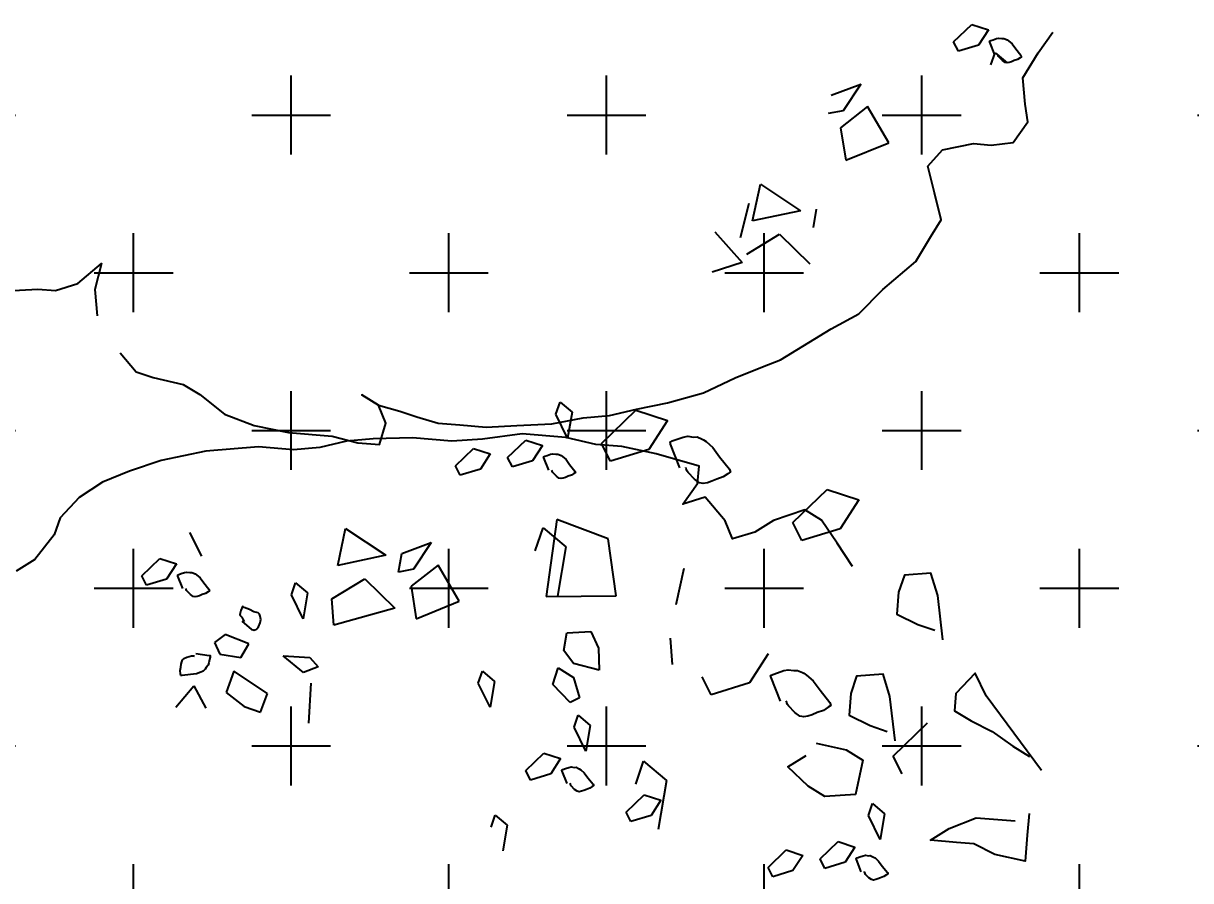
# Model space of a CAD drawing. Header units: metres. Extents: x 71066629 to 71645179, y 84793221 to 85208804.
# Drawn here: x 71258550 to 71264428, y 85125836 to 85130149 of the extents above; entities that cross this region are included whole.
import ezdxf

# ---------------------------------------------------------------- set-up
doc = ezdxf.new("R2010")
doc.units = ezdxf.units.M
doc.header["$LTSCALE"] = 1000
for name, color, linetype in [('A_SITEP_PLANT', 85, 'Continuous'), ('G-ANNO-DIMS', 3, 'Continuous'), ('G-PLTG', 105, 'Continuous')]:
    doc.layers.add(name, color=color, linetype=linetype)
doc.styles.add('dim_font', font='SIMPLEX.shx', dxfattribs={"width": 0.8})
doc.dimstyles.new('DIMN500', dxfattribs={"dimscale": 5, "dimtxt": 300, "dimasz": 100, "dimexe": 250, "dimexo": 300, "dimgap": 150, "dimtad": 1, "dimdec": 0, "dimzin": 0, "dimdsep": 46, "dimtxsty": 'dim_font', "dimblk": 'ARCHTICK', "dimcen": 0.09, "dimclrt": 7, "dimazin": 2, "dimtfac": 1, "dimtdec": 0, "dimtix": 1, "dimtmove": 2, "dimatfit": 3, "dimldrblk": 'ARCHTICK', "dimtolj": 1, "dimtzin": 0, "dimarcsym": 0})

# ---------------------------------------------------------------- blocks, each defined once
blk = doc.blocks.new('A$C1F6C256B')
at = {"layer": 'A_SITEP_PLANT'}
for p, q in [((2401.510426177585, 4975.191479174013), (2407.930817543878, 5017.710252223886)), ((2401.510426177585, 4975.191479174013), (2407.930817543878, 5017.710252223886)), ((2407.930817543878, 5017.710252223886), (2453.721790893527, 4991.481093560869)), ((2407.930817543878, 5017.710252223886), (2453.721790893527, 4991.481093560869)), ((2569.993561667448, 4906.824250661914), (2663.680050207709, 5037.103081630165)), ((2569.993561667448, 4906.824250661914), (2663.680050207709, 5037.103081630165)), ((2663.680050207709, 5037.103081630165), (2774.410378404777, 5022.221250859468)), ((2663.680050207709, 5037.103081630165), (2774.410378404777, 5022.221250859468)), ((2774.410378404777, 5022.221250859468), (2730.285772326635, 4914.960755759064)), ((2774.410378404777, 5022.221250859468), (2730.285772326635, 4914.960755759064)), ((2453.721790893527, 4991.481093560869), (2454.902553832973, 4903.783448294213)), ((2453.721790893527, 4991.481093560869), (2454.902553832973, 4903.783448294213)), ((2454.902553832973, 4903.783448294213), (2401.510426177585, 4975.191479174013)), ((2454.902553832973, 4903.783448294213), (2401.510426177585, 4975.191479174013)), ((2610.765316044271, 4853.044299677596), (2569.993561667448, 4906.824250661914)), ((2610.765316044271, 4853.044299677596), (2569.993561667448, 4906.824250661914)), ((2730.285772326635, 4914.960755759064), (2610.765316044271, 4853.044299677596)), ((2730.285772326635, 4914.960755759064), (2610.765316044271, 4853.044299677596)), ((2268.598551581672, 4803.0183027272), (2317.663881987566, 4871.605297467846)), ((2268.598551581672, 4803.0183027272), (2317.663881987566, 4871.605297467846)), ((2317.663881987566, 4871.605297467846), (2376.017639618134, 4863.611636944319)), ((2317.663881987566, 4871.605297467846), (2376.017639618134, 4863.611636944319)), ((2376.017639618134, 4863.611636944319), (2352.852221867535, 4807.299876707635)), ((2376.017639618134, 4863.611636944319), (2352.852221867535, 4807.299876707635)), ((3249.197973627422, 4761.215573481459), (3342.693494050007, 4891.475529470248)), ((3249.197973627422, 4761.215573481459), (3342.693494050007, 4891.475529470248)), ((3342.693494050007, 4891.475529470248), (3453.423820877448, 4876.593698202632)), ((3342.693494050007, 4891.475529470248), (3453.423820877448, 4876.593698202632)), ((3453.423820877448, 4876.593698202632), (3409.490183883754, 4769.352078148775)), ((3453.423820877448, 4876.593698202632), (3409.490183883754, 4769.352078148775)), ((2101.654908552475, 4743.827216280682), (2150.740403839736, 4812.210175229149)), ((2101.654908552475, 4743.827216280682), (2150.740403839736, 4812.210175229149)), ((2150.740403839736, 4812.210175229149), (2208.87435667665, 4804.400818801892)), ((2150.740403839736, 4812.210175229149), (2208.87435667665, 4804.400818801892)), ((2208.87435667665, 4804.400818801892), (2185.80954432307, 4748.095450630441)), ((2208.87435667665, 4804.400818801892), (2185.80954432307, 4748.095450630441)), ((2290.08416393603, 4774.99425648115), (2268.598551581672, 4803.0183027272)), ((2290.08416393603, 4774.99425648115), (2268.598551581672, 4803.0183027272)), ((2352.852221867535, 4807.299876707635), (2290.08416393603, 4774.99425648115)), ((2352.852221867535, 4807.299876707635), (2290.08416393603, 4774.99425648115)), ((2122.94088112883, 4715.783437331702), (2101.654908552475, 4743.827216280682)), ((2122.94088112883, 4715.783437331702), (2101.654908552475, 4743.827216280682)), ((2185.80954432307, 4748.095450630441), (2122.94088112883, 4715.783437331702)), ((2185.80954432307, 4748.095450630441), (2122.94088112883, 4715.783437331702)), ((3289.742684768687, 4707.798850702704), (3249.197973627422, 4761.215573481459)), ((3289.742684768687, 4707.798850702704), (3249.197973627422, 4761.215573481459)), ((3409.490183883754, 4769.352078148775), (3289.742684768687, 4707.798850702704)), ((3409.490183883754, 4769.352078148775), (3289.742684768687, 4707.798850702704)), ((2468.451557691209, 4628.532810790173), (2480.293435304426, 4368.487437912496)), ((2649.593127409695, 4595.245668833959), (2468.451557691209, 4628.532810790173)), ((2468.451557691209, 4628.532810790173), (2480.293435304426, 4368.487437912496)), ((2649.593127409695, 4595.245668833959), (2468.451557691209, 4628.532810790173)), ((2416.087467460893, 4512.384427240351), (2428.201976268203, 4592.583113950648)), ((2416.087467460893, 4512.384427240351), (2428.201976268203, 4592.583113950648)), ((2428.201976268203, 4592.583113950648), (2515.347375755257, 4543.386689028528)), ((2428.201976268203, 4592.583113950648), (2515.347375755257, 4543.386689028528)), ((2710.611765227688, 4412.90263561366), (2649.593127409695, 4595.245668833959)), ((2710.611765227688, 4412.90263561366), (2649.593127409695, 4595.245668833959)), ((2515.347375755257, 4543.386689028528), (2517.635213415022, 4375.968482876866)), ((2515.347375755257, 4543.386689028528), (2517.635213415022, 4375.968482876866)), ((2914.379384827917, 4419.892519170855), (2918.250372612732, 4545.519182711025)), ((2914.379384827917, 4419.892519170855), (2918.250372612732, 4545.519182711025)), ((1772.796193548071, 4344.286793615785), (1776.44684280525, 4470.094156815467)), ((1772.796193548071, 4344.286793615785), (1776.44684280525, 4470.094156815467)), ((1776.44684280525, 4470.094156815467), (1925.216935699515, 4407.104360721249)), ((1776.44684280525, 4470.094156815467), (1925.216935699515, 4407.104360721249)), ((1976.96547909209, 4421.930895866884), (2067.647502012551, 4475.811599660199)), ((1976.96547909209, 4421.930895866884), (2067.647502012551, 4475.811599660199)), ((2067.647502012551, 4475.811599660199), (2025.179956994427, 4377.327658508555)), ((2067.647502012551, 4475.811599660199), (2025.179956994427, 4377.327658508555)), ((1925.216935699515, 4407.104360721249), (1772.796193548071, 4344.286793615785)), ((1925.216935699515, 4407.104360721249), (1772.796193548071, 4344.286793615785)), ((1977.434468005551, 4358.847254097665), (1976.96547909209, 4421.930895866884)), ((1977.434468005551, 4358.847254097665), (1976.96547909209, 4421.930895866884)), ((2104.07241755398, 4406.165091918199), (2027.63783075189, 4319.701429188455)), ((2104.07241755398, 4406.165091918199), (2027.63783075189, 4319.701429188455)), ((2196.152233940084, 4299.531395697151), (2104.07241755398, 4406.165091918199)), ((2196.152233940084, 4299.531395697151), (2104.07241755398, 4406.165091918199)), ((2480.293435304426, 4368.487437912496), (2710.611765227688, 4412.90263561366)), ((2480.293435304426, 4368.487437912496), (2710.611765227688, 4412.90263561366)), ((1318.097973540018, 4291.727245808463), (1264.785407084681, 4363.345617559447)), ((1318.097973540018, 4291.727245808463), (1264.785407084681, 4363.345617559447)), ((2025.179956994427, 4377.327658508555), (1977.434468005551, 4358.847254097665)), ((2025.179956994427, 4377.327658508555), (1977.434468005551, 4358.847254097665)), ((1773.80734849954, 4230.676725265424), (1869.935357143113, 4316.458226082235)), ((1773.80734849954, 4230.676725265424), (1869.935357143113, 4316.458226082235)), ((1869.935357143113, 4316.458226082235), (1987.431763018889, 4237.22351048034)), ((1869.935357143113, 4316.458226082235), (1987.431763018889, 4237.22351048034)), ((2027.63783075189, 4319.701429188455), (2064.443349052977, 4215.493948568765)), ((2027.63783075189, 4319.701429188455), (2064.443349052977, 4215.493948568765)), ((3247.66344381345, 4313.069798164885), (3203.538838111272, 4205.809302339359)), ((3247.66344381345, 4313.069798164885), (3203.538838111272, 4205.809302339359)), ((2064.443349052977, 4215.493948568765), (2196.152233940084, 4299.531395697151)), ((2064.443349052977, 4215.493948568765), (2196.152233940084, 4299.531395697151)), ((2570.429009128478, 4260.041761863453), (2649.210572092386, 4279.767455169029)), ((2570.429009128478, 4260.041761863453), (2649.210572092386, 4279.767455169029)), ((2649.210572092386, 4279.767455169029), (2683.913729761203, 4229.580320525565)), ((2649.210572092386, 4279.767455169029), (2683.913729761203, 4229.580320525565)), ((2938.011439318652, 4219.691543890629), (2915.491146599816, 4306.288840871392)), ((2938.011439318652, 4219.691543890629), (2915.491146599816, 4306.288840871392)), ((1131.893351090257, 4190.971924650774), (1180.97796724987, 4259.3547952433)), ((1131.893351090257, 4190.971924650774), (1180.97796724987, 4259.3547952433)), ((1180.97796724987, 4259.3547952433), (1239.312438831315, 4251.565258438088)), ((1180.97796724987, 4259.3547952433), (1239.312438831315, 4251.565258438088)), ((1239.312438831315, 4251.565258438088), (1216.066580242768, 4195.043071364838)), ((1239.312438831315, 4251.565258438088), (1216.066580242768, 4195.043071364838)), ((1637.898983168066, 4218.92930799126), (1644.459270183113, 4261.056954249303)), ((1637.898983168066, 4218.92930799126), (1644.459270183113, 4261.056954249303)), ((1644.459270183113, 4261.056954249303), (1690.110346648667, 4235.218921371095)), ((1644.459270183113, 4261.056954249303), (1690.110346648667, 4235.218921371095)), ((1690.110346648667, 4235.218921371095), (1691.231021595944, 4147.113936168316)), ((1690.110346648667, 4235.218921371095), (1691.231021595944, 4147.113936168316)), ((1987.431763018889, 4237.22351048034), (1796.428245943971, 4144.085819987144)), ((1987.431763018889, 4237.22351048034), (1796.428245943971, 4144.085819987144)), ((2571.442706688482, 4200.656533966801), (2570.429009128478, 4260.041761863453)), ((2571.442706688482, 4200.656533966801), (2570.429009128478, 4260.041761863453)), ((1216.066580242768, 4195.043071364838), (1153.378962853807, 4162.94787652482)), ((1216.066580242768, 4195.043071364838), (1153.378962853807, 4162.94787652482)), ((1691.231021595944, 4147.113936168316), (1637.898983168066, 4218.92930799126)), ((1691.231021595944, 4147.113936168316), (1637.898983168066, 4218.92930799126)), ((1796.428245943971, 4144.085819987144), (1773.80734849954, 4230.676725265424)), ((1796.428245943971, 4144.085819987144), (1773.80734849954, 4230.676725265424)), ((2611.049337843026, 4163.29445477511), (2571.442706688482, 4200.656533966801)), ((2611.049337843026, 4163.29445477511), (2571.442706688482, 4200.656533966801)), ((2683.913729761203, 4229.580320525565), (2699.317917180189, 4156.64128700408)), ((2683.913729761203, 4229.580320525565), (2699.317917180189, 4156.64128700408)), ((3084.018383198592, 4143.892848137824), (3043.246627774381, 4197.672797390114)), ((3084.018383198592, 4143.892848137824), (3043.246627774381, 4197.672797390114)), ((3203.538838111272, 4205.809302339359), (3084.018383198592, 4143.892848137824)), ((3203.538838111272, 4205.809302339359), (3084.018383198592, 4143.892848137824)), ((1153.378962853807, 4162.94787652482), (1131.893351090257, 4190.971924650774)), ((1153.378962853807, 4162.94787652482), (1131.893351090257, 4190.971924650774)), ((2699.317917180189, 4156.64128700408), (2611.049337843026, 4163.29445477511)), ((2699.317917180189, 4156.64128700408), (2611.049337843026, 4163.29445477511)), ((3722.451039089821, 4052.06412123004), (3815.946561446064, 4182.324076198449)), ((3722.451039089821, 4052.06412123004), (3815.946561446064, 4182.324076198449)), ((2554.957041518297, 4081.874997740786), (2562.757281511207, 4140.110175499838)), ((2554.957041518297, 4081.874997740786), (2562.757281511207, 4140.110175499838)), ((2562.757281511207, 4140.110175499838), (2619.189912386646, 4116.755115789041)), ((2562.757281511207, 4140.110175499838), (2619.189912386646, 4116.755115789041)), ((2619.189912386646, 4116.755115789041), (2651.475714884524, 4054.187575823249)), ((2619.189912386646, 4116.755115789041), (2651.475714884524, 4054.187575823249)), ((2308.553947459033, 4040.526953933149), (2314.913717797433, 4082.634782381909)), ((2308.553947459033, 4040.526953933149), (2314.913717797433, 4082.634782381909)), ((2314.913717797433, 4082.634782381909), (2360.784250413417, 4056.615964093187)), ((2314.913717797433, 4082.634782381909), (2360.784250413417, 4056.615964093187)), ((2623.541397452645, 4032.809407154971), (2554.957041518297, 4081.874997740786)), ((2623.541397452645, 4032.809407154971), (2554.957041518297, 4081.874997740786)), ((1443.599912244768, 4047.569325305172), (1412.406469291018, 4015.14843804267)), ((1443.599912244768, 4047.569325305172), (1412.406469291018, 4015.14843804267)), ((1527.147797315032, 4031.345237376518), (1443.599912244768, 4047.569325305172)), ((1527.147797315032, 4031.345237376518), (1443.599912244768, 4047.569325305172)), ((2361.885453737341, 3968.707979029685), (2308.553947459033, 4040.526953933149)), ((2361.885453737341, 3968.707979029685), (2308.553947459033, 4040.526953933149)), ((2360.784250413417, 4056.615964093187), (2361.885453737341, 3968.707979029685)), ((2360.784250413417, 4056.615964093187), (2361.885453737341, 3968.707979029685)), ((2651.475714884524, 4054.187575823249), (2623.541397452645, 4032.809407154971)), ((2651.475714884524, 4054.187575823249), (2623.541397452645, 4032.809407154971)), ((3762.995750311646, 3998.647398008121), (3722.451039089821, 4052.06412123004)), ((3762.995750311646, 3998.647398008121), (3722.451039089821, 4052.06412123004)), ((1412.406469291018, 4015.14843804267), (1437.551128740248, 3979.799049899768)), ((1412.406469291018, 4015.14843804267), (1437.551128740248, 3979.799049899768)), ((1508.979310402123, 3981.800584983721), (1527.147797315032, 4031.345237376518)), ((1508.979310402123, 3981.800584983721), (1527.147797315032, 4031.345237376518)), ((1647.419923582813, 4013.085152197309), (1736.108609650517, 4023.673341547343)), ((1647.419923582813, 4013.085152197309), (1736.108609650517, 4023.673341547343)), ((1724.186749575776, 3970.291618536197), (1647.419923582813, 4013.085152197309)), ((1724.186749575776, 3970.291618536197), (1647.419923582813, 4013.085152197309)), ((1736.108609650517, 4023.673341547343), (1769.497276777867, 3997.028257374564)), ((1736.108609650517, 4023.673341547343), (1769.497276777867, 3997.028257374564)), ((1437.551128740248, 3979.799049899768), (1508.979310402123, 3981.800584983721)), ((1437.551128740248, 3979.799049899768), (1508.979310402123, 3981.800584983721)), ((1769.497276777867, 3997.028257374564), (1724.186749575776, 3970.291618536197)), ((1769.497276777867, 3997.028257374564), (1724.186749575776, 3970.291618536197)), ((2651.439837909362, 3953.219371749903), (2657.898985685955, 3995.337024030654)), ((2651.439837909362, 3953.219371749903), (2657.898985685955, 3995.337024030654)), ((2657.898985685955, 3995.337024030654), (2703.550062232069, 3969.498990212363)), ((2657.898985685955, 3995.337024030654), (2703.550062232069, 3969.498990212363)), ((2703.550062232069, 3969.498990212363), (2704.751524082327, 3881.600914530223)), ((2703.550062232069, 3969.498990212363), (2704.751524082327, 3881.600914530223)), ((1494.476424120192, 3932.00725420806), (1481.9484063501, 3857.120886165416)), ((1494.476424120192, 3932.00725420806), (1481.9484063501, 3857.120886165416)), ((1618.293994075386, 3878.891576869588), (1494.476424120192, 3932.00725420806)), ((1618.293994075386, 3878.891576869588), (1494.476424120192, 3932.00725420806)), ((1772.943394214439, 3805.556265837862), (1756.487385362037, 3939.290543268115)), ((1772.943394214439, 3805.556265837862), (1756.487385362037, 3939.290543268115)), ((2704.751524082327, 3881.600914530223), (2651.439837909362, 3953.219371749903)), ((2704.751524082327, 3881.600914530223), (2651.439837909362, 3953.219371749903)), ((2889.340533003851, 3803.232974263839), (2901.455043180846, 3883.431661336625)), ((2889.340533003851, 3803.232974263839), (2901.455043180846, 3883.431661336625)), ((2901.455043180846, 3883.431661336625), (2988.600442453055, 3834.235235904373)), ((2901.455043180846, 3883.431661336625), (2988.600442453055, 3834.235235904373)), ((3676.647117171495, 3840.242052779504), (3683.067508242384, 3882.760826044134)), ((3676.647117171495, 3840.242052779504), (3683.067508242384, 3882.760826044134)), ((3683.067508242384, 3882.760826044134), (3728.858480652038, 3856.531667099189)), ((3683.067508242384, 3882.760826044134), (3728.858480652038, 3856.531667099189)), ((1323.758009000041, 3777.950554907555), (1370.373561948189, 3859.040769412182)), ((1323.758009000041, 3777.950554907555), (1370.373561948189, 3859.040769412182)), ((1370.373561948189, 3859.040769412182), (1423.29154575523, 3793.454137153924)), ((1370.373561948189, 3859.040769412182), (1423.29154575523, 3793.454137153924)), ((1481.9484063501, 3857.120886165416), (1549.887928289943, 3821.749297759758)), ((1481.9484063501, 3857.120886165416), (1549.887928289943, 3821.749297759758)), ((1606.878234266653, 3813.219474645011), (1618.293994075386, 3878.891576869588)), ((1606.878234266653, 3813.219474645011), (1618.293994075386, 3878.891576869588)), ((2518.527083326422, 3781.046109391085), (2567.712490135047, 3849.442495977011)), ((2518.527083326422, 3781.046109391085), (2567.712490135047, 3849.442495977011)), ((2567.712490135047, 3849.442495977011), (2625.845911520708, 3841.629534951964)), ((2567.712490135047, 3849.442495977011), (2625.845911520708, 3841.629534951964)), ((2625.845911520708, 3841.629534951964), (2602.680492481042, 3785.317773869523)), ((2625.845911520708, 3841.629534951964), (2602.680492481042, 3785.317773869523)), ((3728.858480652038, 3856.531667099189), (3730.039244128624, 3768.834022047376)), ((3728.858480652038, 3856.531667099189), (3730.039244128624, 3768.834022047376)), ((1549.887928289943, 3821.749297759758), (1606.878234266653, 3813.219474645011)), ((1549.887928289943, 3821.749297759758), (1606.878234266653, 3813.219474645011)), ((2988.600442453055, 3834.235235904373), (2990.888280247047, 3666.817029752594)), ((2988.600442453055, 3834.235235904373), (2990.888280247047, 3666.817029752594)), ((3730.039244128624, 3768.834022047376), (3676.647117171495, 3840.242052779504)), ((3730.039244128624, 3768.834022047376), (3676.647117171495, 3840.242052779504)), ((1423.29154575523, 3793.454137153924), (1423.29154575523, 3793.454137153924)), ((1423.29154575523, 3793.454137153924), (1423.29154575523, 3793.454137153924)), ((2539.932255514315, 3752.8116353683), (2518.527083326422, 3781.046109391085)), ((2539.932255514315, 3752.8116353683), (2518.527083326422, 3781.046109391085)), ((2602.680492481042, 3785.317773869523), (2539.932255514315, 3752.8116353683)), ((2602.680492481042, 3785.317773869523), (2539.932255514315, 3752.8116353683)), ((2875.109399620851, 3704.601553278801), (2924.19454682892, 3772.988030268636)), ((2875.109399620851, 3704.601553278801), (2924.19454682892, 3772.988030268636)), ((2924.19454682892, 3772.988030268636), (2982.327968805446, 3765.175068464654)), ((2924.19454682892, 3772.988030268636), (2982.327968805446, 3765.175068464654)), ((2982.327968805446, 3765.175068464654), (2959.262809500564, 3708.873218697176)), ((2982.327968805446, 3765.175068464654), (2959.262809500564, 3708.873218697176)), ((3543.735241796763, 3668.06887661462), (3592.800571182161, 3736.655871865572)), ((3543.735241796763, 3668.06887661462), (3592.800571182161, 3736.655871865572)), ((3592.800571182161, 3736.655871865572), (3651.154329591547, 3728.662211127172)), ((3592.800571182161, 3736.655871865572), (3651.154329591547, 3728.662211127172)), ((3651.154329591547, 3728.662211127172), (3627.988911491819, 3672.350451548526)), ((3651.154329591547, 3728.662211127172), (3627.988911491819, 3672.350451548526)), ((2896.395372197265, 3676.55777462534), (2875.109399620851, 3704.601553278801)), ((2896.395372197265, 3676.55777462534), (2875.109399620851, 3704.601553278801)), ((2959.262809500564, 3708.873218697176), (2896.395372197265, 3676.55777462534)), ((2959.262809500564, 3708.873218697176), (2896.395372197265, 3676.55777462534)), ((3376.791596968193, 3608.877789523598), (3425.877094269672, 3677.26074977449)), ((3376.791596968193, 3608.877789523598), (3425.877094269672, 3677.26074977449)), ((3425.877094269672, 3677.26074977449), (3484.011046650005, 3669.451392635732)), ((3425.877094269672, 3677.26074977449), (3484.011046650005, 3669.451392635732)), ((3484.011046650005, 3669.451392635732), (3460.946235531825, 3613.146024746093)), ((3484.011046650005, 3669.451392635732), (3460.946235531825, 3613.146024746093)), ((3565.220853479754, 3640.044829871826), (3543.735241796763, 3668.06887661462)), ((3565.220853479754, 3640.044829871826), (3543.735241796763, 3668.06887661462)), ((3627.988911491819, 3672.350451548526), (3565.220853479754, 3640.044829871826)), ((3627.988911491819, 3672.350451548526), (3565.220853479754, 3640.044829871826)), ((2437.726383295318, 3573.965202795051), (2444.086500934092, 3616.069513645605)), ((2437.726383295318, 3573.965202795051), (2444.086500934092, 3616.069513645605)), ((2444.086500934092, 3616.069513645605), (2489.837834556354, 3590.241388778872)), ((2444.086500934092, 3616.069513645605), (2489.837834556354, 3590.241388778872)), ((3398.077570538211, 3580.834010950697), (3376.791596968193, 3608.877789523598)), ((3398.077570538211, 3580.834010950697), (3376.791596968193, 3608.877789523598)), ((3460.946235531825, 3613.146024746093), (3398.077570538211, 3580.834010950697)), ((3460.946235531825, 3613.146024746093), (3398.077570538211, 3580.834010950697)), ((2489.837834556354, 3590.241388778872), (2491.038949911832, 3502.346830614377)), ((2489.837834556354, 3590.241388778872), (2491.038949911832, 3502.346830614377)), ((4362.374460244144, 1692.660910485021), (4411.439256298356, 1761.244300278515)), ((4362.374460244144, 1692.660910485021), (4411.439256298356, 1761.244300278515)), ((4411.439256298356, 1761.244300278515), (4469.773729034583, 1753.454762452893)), ((4411.439256298356, 1761.244300278515), (4469.773729034583, 1753.454762452893)), ((4469.773729034583, 1753.454762452893), (4446.628128945536, 1696.942484908534)), ((4469.773729034583, 1753.454762452893), (4446.628128945536, 1696.942484908534)), ((4383.840251902293, 1664.837381707795), (4362.374460244144, 1692.660910485021)), ((4383.840251902293, 1664.837381707795), (4362.374460244144, 1692.660910485021)), ((4446.628128945536, 1696.942484908534), (4383.840251902293, 1664.837381707795)), ((4446.628128945536, 1696.942484908534), (4383.840251902293, 1664.837381707795)), ((4499.575059859955, 1639.24818743483), (4505.934828345315, 1681.356015521102)), ((4499.575059859955, 1639.24818743483), (4505.934828345315, 1681.356015521102)), ((4505.934828345315, 1681.356015521102), (4551.686163202918, 1655.527893246122)), ((4505.934828345315, 1681.356015521102), (4551.686163202918, 1655.527893246122)), ((3990.500249236298, 1442.854526510957), (4081.182272667065, 1496.735228572099)), ((3990.500249236298, 1442.854526510957), (4081.182272667065, 1496.735228572099)), ((4081.182272667065, 1496.735228572099), (4038.714726655278, 1398.251289233274)), ((4081.182272667065, 1496.735228572099), (4038.714726655278, 1398.251289233274)), ((4117.607187510177, 1427.088721770066), (4041.172601486964, 1340.625059913204)), ((4117.607187510177, 1427.088721770066), (4041.172601486964, 1340.625059913204)), ((4209.687004889944, 1320.455025616218), (4117.607187510177, 1427.088721770066)), ((4209.687004889944, 1320.455025616218), (4117.607187510177, 1427.088721770066)), ((4038.714726655278, 1398.251289233274), (3990.969239438826, 1379.77088467477)), ((4038.714726655278, 1398.251289233274), (3990.969239438826, 1379.77088467477)), ((4041.172601486964, 1340.625059913204), (4077.978117854393, 1236.417579427798)), ((4041.172601486964, 1340.625059913204), (4077.978117854393, 1236.417579427798)), ((4077.978117854393, 1236.417579427798), (4209.687004889944, 1320.455025616218)), ((4077.978117854393, 1236.417579427798), (4209.687004889944, 1320.455025616218)), ((3807.018616707297, 979.9776143164781), (3810.669266233046, 1105.784976576309)), ((3807.018616707297, 979.9776143164781), (3810.669266233046, 1105.784976576309)), ((3810.669266233046, 1105.784976576309), (3959.439359207929, 1042.795181851747)), ((3810.669266233046, 1105.784976576309), (3959.439359207929, 1042.795181851747)), ((3776.848298322759, 918.3546207799227), (3785.037583198457, 1036.113674856431)), ((3776.848298322759, 918.3546207799227), (3785.037583198457, 1036.113674856431)), ((3959.439359207929, 1042.795181851747), (3807.018616707297, 979.9776143164781)), ((3959.439359207929, 1042.795181851747), (3807.018616707297, 979.9776143164781)), ((4011.656891218503, 994.5380742211419), (4011.187901526224, 1057.621716701979)), ((4011.656891218503, 994.5380742211419), (4011.187901526224, 1057.621716701979)), ((3808.029772088514, 866.3675454693148), (3904.157781457179, 952.1490451314603)), ((3808.029772088514, 866.3675454693148), (3904.157781457179, 952.1490451314603)), ((3904.157781457179, 952.1490451314603), (4021.6541863124, 872.9143300396972)), ((3904.157781457179, 952.1490451314603), (4021.6541863124, 872.9143300396972)), ((3688.51409454376, 920.5503740145068), (3797.270202610758, 836.6082777398406)), ((3688.51409454376, 920.5503740145068), (3797.270202610758, 836.6082777398406)), ((3797.270202610758, 836.6082777398406), (3704.97010347672, 786.8160972287878)), ((3797.270202610758, 836.6082777398406), (3704.97010347672, 786.8160972287878))]:
    blk.add_line(p, q, dxfattribs=at)
for points in [[(2843.811531687446, 4873.764345480799), (2798.710410344764, 4946.000647010806), (2797.033873740875, 4949.305962994782), (2795.205793742789, 4952.210631413211), (2802.005248726229, 4957.503947721503), (2816.782506308518, 4965.906563769124), (2836.333518519416, 4976.70259318396), (2850.613490222022, 4982.349607070675), (2869.42830401205, 4983.052236956661), (2881.68358819175, 4985.806214059587), (2899.232022926037, 4981.762411475414), (2903.96293061605, 4980.687332741974), (2913.879305381561, 4975.889184806903), (2939.622754960728, 4961.085291750933), (2967.909675268049, 4934.204909225518), (3008.130344208737, 4899.640419893927), (3011.254035650752, 4893.39955135237), (3012.891146581038, 4890.476007750025), (3005.554317750677, 4882.815562461852), (2991.647415701998, 4869.492037429562), (2972.096403491101, 4858.696008014871), (2956.743359435641, 4848.314901553153), (2943.187296263292, 4841.196761091676), (2930.396313506004, 4836.075820456434), (2916.887531585118, 4836.283302834519), (2898.082790493208, 4845.21663367853), (2873.221564714215, 4862.800643382099), (2869.181911829161, 4866.636963732104), (2865.9420897612, 4872.101781663601), (2865.18210602476, 4873.955011848273), (2862.630779718631, 4878.324106168351)], [(2843.811531687446, 4873.764345480799), (2798.710410344764, 4946.000647010806), (2797.033873740875, 4949.305962994782), (2795.205793742789, 4952.210631413211), (2802.005248726229, 4957.503947721503), (2816.782506308518, 4965.906563769124), (2836.333518519416, 4976.70259318396), (2850.613490222022, 4982.349607070675), (2869.42830401205, 4983.052236956661), (2881.68358819175, 4985.806214059587), (2899.232022926037, 4981.762411475414), (2903.96293061605, 4980.687332741974), (2913.879305381561, 4975.889184806903), (2939.622754960728, 4961.085291750933), (2967.909675268049, 4934.204909225518), (3008.130344208737, 4899.640419893927), (3011.254035650752, 4893.39955135237), (3012.891146581038, 4890.476007750025), (3005.554317750677, 4882.815562461852), (2991.647415701998, 4869.492037429562), (2972.096403491101, 4858.696008014871), (2956.743359435641, 4848.314901553153), (2943.187296263292, 4841.196761091676), (2930.396313506004, 4836.075820456434), (2916.887531585118, 4836.283302834519), (2898.082790493208, 4845.21663367853), (2873.221564714215, 4862.800643382099), (2869.181911829161, 4866.636963732104), (2865.9420897612, 4872.101781663601), (2865.18210602476, 4873.955011848273), (2862.630779718631, 4878.324106168351)], [(3473.7777669403, 4652.862259024725), (3408.382177790394, 4719.846033774054), (3342.86123439169, 4787.019895005884), (3281.68472097331, 4810.31102710063), (3184.00574272417, 4756.546881498769), (3130.018292300636, 4707.10293943109), (3060.049517724488, 4670.847760305129), (3025.15007722727, 4726.075626857579), (2945.10744744417, 4791.814179006964), (2875.039999249333, 4755.551023203414), (2911.633928154304, 4832.615341187833), (2905.87078643858, 4890.923711068404), (2757.206448630022, 4905.771885571652), (2639.156751982402, 4908.671610995429), (2551.794455887866, 4900.036807867116), (2448.359197664133, 4904.583486402611), (2302.586514096067, 4890.175458220649), (2174.312713720719, 4848.159243940259), (2073.761900265294, 4823.450783481036), (1942.616438440862, 4810.488495459605), (1812.916890687891, 4782.897226676054), (1726.894799330679, 4759.624770690134), (1642.305664752203, 4721.926305813075), (1556.382073184126, 4698.663585379749), (1439.765333458432, 4687.137301912531), (1267.807040899759, 4640.801579416671), (1126.351758878562, 4582.712403277168), (1028.699635377969, 4528.748435532529), (945.549205326126, 4476.422053269634), (878.4789468033123, 4410.913125867752), (827.356295871723, 4332.412803338433), (818.5908894624445, 4272.666669974831), (768.921014415333, 4179.539820859034), (714.9463471671334, 4129.894665983651)], [(1388.075921456853, 297.0405466816446), (1488.626734983874, 321.7490070864151), (1546.931587025989, 327.5118011157319), (1616.900187628285, 363.7687392335793), (1682.623727331345, 443.9093473517278), (1676.650779839139, 354.9043114295055), (1699.913500137976, 268.9807198430353)], [(2412.333167061443, 4785.86237144933), (2388.573411482794, 4823.579433632985), (2387.694456846919, 4825.311293612438), (2386.934352882672, 4826.85597661676), (2390.38486858242, 4829.825662556803), (2398.263006460329, 4834.046427947294), (2408.427029140817, 4839.704433883511), (2416.024273018411, 4842.679025754886), (2425.902050247474, 4843.047906407563), (2432.234936198685, 4844.48374800547), (2441.529183761682, 4842.571265513834), (2443.832211729663, 4841.786512769584), (2449.199188038649, 4839.688338958862), (2462.734318040544, 4831.715777674865), (2477.604770223494, 4817.40305928883), (2498.720621357963, 4799.256702438928), (2500.320041962143, 4796.381194413989), (2501.199344185879, 4794.645816694159), (2497.368207456544, 4790.423652346653), (2490.06708386814, 4783.428801600559), (2479.802802524064, 4777.760886264587), (2471.642195602297, 4772.300895956636), (2464.625521249196, 4768.573781607818), (2457.910255249881, 4765.885287754587), (2450.617627229425, 4765.974397060345), (2440.925836788665, 4770.884732156206), (2427.793253312353, 4779.905910340778), (2425.771814879961, 4781.929801069229), (2423.93189114955, 4785.190042912611), (2423.571658057801, 4785.761866854067), (2422.33334998216, 4788.065637717285)], [(2412.333167061443, 4785.86237144933), (2388.573411482794, 4823.579433632985), (2387.694456846919, 4825.311293612438), (2386.934352882672, 4826.85597661676), (2390.38486858242, 4829.825662556803), (2398.263006460329, 4834.046427947294), (2408.427029140817, 4839.704433883511), (2416.024273018411, 4842.679025754886), (2425.902050247474, 4843.047906407563), (2432.234936198685, 4844.48374800547), (2441.529183761682, 4842.571265513834), (2443.832211729663, 4841.786512769584), (2449.199188038649, 4839.688338958862), (2462.734318040544, 4831.715777674865), (2477.604770223494, 4817.40305928883), (2498.720621357963, 4799.256702438928), (2500.320041962143, 4796.381194413989), (2501.199344185879, 4794.645816694159), (2497.368207456544, 4790.423652346653), (2490.06708386814, 4783.428801600559), (2479.802802524064, 4777.760886264587), (2471.642195602297, 4772.300895956636), (2464.625521249196, 4768.573781607818), (2457.910255249881, 4765.885287754587), (2450.617627229425, 4765.974397060345), (2440.925836788665, 4770.884732156206), (2427.793253312353, 4779.905910340778), (2425.771814879961, 4781.929801069229), (2423.93189114955, 4785.190042912611), (2423.571658057801, 4785.761866854067), (2422.33334998216, 4788.065637717285)], [(3815.98792652745, 4465.938790074782), (3772.433690073434, 4608.731229103403), (3736.075726087671, 4678.787530440459), (3650.159170234168, 4655.525505478668), (3641.288228249585, 4595.768941090908), (3648.497284107842, 4522.831590448011), (3724.308054984373, 4500.986893841618), (3783.960321308055, 4492.110971484362)], [(3815.98792652745, 4465.938790074782), (3772.433690073434, 4608.731229103403), (3736.075726087671, 4678.787530440459), (3650.159170234168, 4655.525505478668), (3641.288228249585, 4595.768941090908), (3648.497284107842, 4522.831590448011), (3724.308054984373, 4500.986893841618), (3783.960321308055, 4492.110971484362)], [(4220.716764963814, 4093.786956594908), (3993.579105072014, 4306.854195292981), (3942.692419131286, 4375.474492084875), (3891.589587161667, 4296.773652004282), (3897.352902778948, 4238.463523185666), (3958.536451840249, 4215.173086418625), (4034.261680077005, 4193.115682379692), (4111.419691478077, 4156.634028333239), (4172.596378725662, 4133.341137228825)], [(4220.716764963814, 4093.786956594908), (3993.579105072014, 4306.854195292981), (3942.692419131286, 4375.474492084875), (3891.589587161667, 4296.773652004282), (3897.352902778948, 4238.463523185666), (3958.536451840249, 4215.173086418625), (4034.261680077005, 4193.115682379692), (4111.419691478077, 4156.634028333239), (4172.596378725662, 4133.341137228825)], [(3719.422010531707, 4103.119247044902), (3675.848129017977, 4246.110444705264), (3639.502948350739, 4315.965533153911), (3553.566573463671, 4292.904025599681), (3544.702667193487, 4233.14815668395), (3551.911549150303, 4160.212564978603), (3627.62399413978, 4138.35637374717), (3687.374586350459, 4129.491945943097)], [(3719.422010531707, 4103.119247044902), (3675.848129017977, 4246.110444705264), (3639.502948350739, 4315.965533153911), (3553.566573463671, 4292.904025599681), (3544.702667193487, 4233.14815668395), (3551.911549150303, 4160.212564978603), (3627.62399413978, 4138.35637374717), (3687.374586350459, 4129.491945943097)], [(3317.064598315221, 4164.612892572331), (3271.963476828299, 4236.849194021052), (3270.286940296472, 4240.154510014108), (3268.458860298386, 4243.059178351716), (3275.258315209649, 4248.352494660125), (3290.035572935769, 4256.75511078845), (3309.586585075012, 4267.551140122348), (3323.866556777619, 4273.198154153273), (3342.681370496051, 4273.900783967139), (3354.936654675053, 4276.654761141806), (3372.485089553287, 4272.610958494974), (3377.215997171763, 4271.535879752337), (3387.132371936576, 4266.737731817644), (3412.875821516325, 4251.933838833531), (3441.162741823646, 4225.053456235881), (3481.383410764218, 4190.488966913486), (3484.507102134172, 4184.248098362732), (3486.144213136751, 4181.324554832478), (3478.807384450105, 4173.664109562233), (3464.900482257595, 4160.34058437738), (3445.349469974521, 4149.544555025117), (3429.99642591906, 4139.163448635372), (3416.440362890542, 4132.045308110857), (3403.649380061601, 4126.924367466912), (3390.140598140715, 4127.131849853817), (3371.335857192636, 4136.065180634818), (3346.474631197576, 4153.649190464552), (3342.434978384757, 4157.485510742612), (3339.19515631668, 4162.950328683131), (3338.435172580357, 4164.803558867716), (3335.883846274344, 4169.17265318791)], [(3317.064598315221, 4164.612892572331), (3271.963476828299, 4236.849194021052), (3270.286940296472, 4240.154510014108), (3268.458860298386, 4243.059178351716), (3275.258315209649, 4248.352494660125), (3290.035572935769, 4256.75511078845), (3309.586585075012, 4267.551140122348), (3323.866556777619, 4273.198154153273), (3342.681370496051, 4273.900783967139), (3354.936654675053, 4276.654761141806), (3372.485089553287, 4272.610958494974), (3377.215997171763, 4271.535879752337), (3387.132371936576, 4266.737731817644), (3412.875821516325, 4251.933838833531), (3441.162741823646, 4225.053456235881), (3481.383410764218, 4190.488966913486), (3484.507102134172, 4184.248098362732), (3486.144213136751, 4181.324554832478), (3478.807384450105, 4173.664109562233), (3464.900482257595, 4160.34058437738), (3445.349469974521, 4149.544555025117), (3429.99642591906, 4139.163448635372), (3416.440362890542, 4132.045308110857), (3403.649380061601, 4126.924367466912), (3390.140598140715, 4127.131849853817), (3371.335857192636, 4136.065180634818), (3346.474631197576, 4153.649190464552), (3342.434978384757, 4157.485510742612), (3339.19515631668, 4162.950328683131), (3338.435172580357, 4164.803558867716), (3335.883846274344, 4169.17265318791)], [(1275.627086627472, 4173.815905408759), (1251.848739111505, 4211.730054174346), (1250.969436887768, 4213.465432038094), (1250.229151814012, 4214.809597481973), (1253.678788076271, 4217.779196506919), (1261.457894387306, 4221.986621536926), (1271.621917139913, 4227.644627554313), (1279.098735588486, 4230.81334516505), (1289.096590515168, 4230.991617881868), (1295.40965750441, 4232.62797695896), (1304.74354291975, 4230.314459499612), (1307.146829766571, 4229.53961617325), (1312.413894927478, 4227.428015078127), (1325.928858308238, 4219.65948914914), (1340.798430910043, 4205.346683892916), (1361.895342663222, 4187.400931392884), (1363.534401119512, 4184.124388399767), (1364.495022698306, 4182.599524501216), (1360.643187497568, 4178.577790700365), (1353.241805173981, 4171.573030626372), (1343.077782565088, 4165.915024546208), (1334.83585628873, 4160.244520426088), (1327.839000897598, 4156.31688866968), (1321.205054252758, 4153.838908700825), (1313.892607270565, 4154.128535494965), (1304.120377056301, 4158.828443558537), (1290.967974618194, 4168.050139294501), (1288.966355075536, 4169.873512543389), (1287.246509114339, 4172.943146307225), (1286.767425493919, 4173.702147376811), (1285.607450586278, 4176.219689219026)], [(1275.627086627472, 4173.815905408759), (1251.848739111505, 4211.730054174346), (1250.969436887768, 4213.465432038094), (1250.229151814012, 4214.809597481973), (1253.678788076271, 4217.779196506919), (1261.457894387306, 4221.986621536926), (1271.621917139913, 4227.644627554313), (1279.098735588486, 4230.81334516505), (1289.096590515168, 4230.991617881868), (1295.40965750441, 4232.62797695896), (1304.74354291975, 4230.314459499612), (1307.146829766571, 4229.53961617325), (1312.413894927478, 4227.428015078127), (1325.928858308238, 4219.65948914914), (1340.798430910043, 4205.346683892916), (1361.895342663222, 4187.400931392884), (1363.534401119512, 4184.124388399767), (1364.495022698306, 4182.599524501216), (1360.643187497568, 4178.577790700365), (1353.241805173981, 4171.573030626372), (1343.077782565088, 4165.915024546208), (1334.83585628873, 4160.244520426088), (1327.839000897598, 4156.31688866968), (1321.205054252758, 4153.838908700825), (1313.892607270565, 4154.128535494965), (1304.120377056301, 4158.828443558537), (1290.967974618194, 4168.050139294501), (1288.966355075536, 4169.873512543389), (1287.246509114339, 4172.943146307225), (1286.767425493919, 4173.702147376811), (1285.607450586278, 4176.219689219026)], [(1490.443967964849, 4101.774085758516), (1527.344340312586, 4080.534451371495), (1532.834069900273, 4080.267145426624), (1536.381004613184, 4080.21276822107), (1538.124446159345, 4080.992517290317), (1541.914496335608, 4083.590809898218), (1543.68008476618, 4086.1950350923), (1548.317131029209, 4093.530447860365), (1551.278625171632, 4107.584446866909), (1551.632291299175, 4119.352374972979), (1547.336139428313, 4129.044460892095), (1543.998217826185, 4136.202617039031), (1538.752483211516, 4139.122679577442), (1523.566838828207, 4140.253938091279), (1508.525562902505, 4145.036935877899), (1489.676461344468, 4148.434742356883), (1485.230405518261, 4150.425014833803), (1483.628024628153, 4150.266637093155), (1480.486995974497, 4137.004798532696), (1479.288130049361, 4122.521139171062), (1480.948171536555, 4120.05657557727), (1487.975536992541, 4115.490320378478), (1493.155362588121, 4107.100434102089), (1498.459390019532, 4102.56632215617)], [(1490.443967964849, 4101.774085758516), (1527.344340312586, 4080.534451371495), (1532.834069900273, 4080.267145426624), (1536.381004613184, 4080.21276822107), (1538.124446159345, 4080.992517290317), (1541.914496335608, 4083.590809898218), (1543.68008476618, 4086.1950350923), (1548.317131029209, 4093.530447860365), (1551.278625171632, 4107.584446866909), (1551.632291299175, 4119.352374972979), (1547.336139428313, 4129.044460892095), (1543.998217826185, 4136.202617039031), (1538.752483211516, 4139.122679577442), (1523.566838828207, 4140.253938091279), (1508.525562902505, 4145.036935877899), (1489.676461344468, 4148.434742356883), (1485.230405518261, 4150.425014833803), (1483.628024628153, 4150.266637093155), (1480.486995974497, 4137.004798532696), (1479.288130049361, 4122.521139171062), (1480.948171536555, 4120.05657557727), (1487.975536992541, 4115.490320378478), (1493.155362588121, 4107.100434102089), (1498.459390019532, 4102.56632215617)], [(3460.002922233602, 4048.138985823287), (3563.438180313387, 4043.592307341867), (3624.621729446342, 4020.301870511816), (3621.619638509932, 3902.245608329831), (3520.970325265836, 3877.527412246389), (3459.872492746508, 3901.028797445033), (3381.170067557367, 3952.129696647287), (3435.164379937574, 4001.576093070325)], [(3460.002922233602, 4048.138985823287), (3563.438180313387, 4043.592307341867), (3624.621729446342, 4020.301870511816), (3621.619638509932, 3902.245608329831), (3520.970325265836, 3877.527412246389), (3459.872492746508, 3901.028797445033), (3381.170067557367, 3952.129696647287), (3435.164379937574, 4001.576093070325)], [(1357.655395998212, 3967.248833671154), (1402.396260361944, 3969.038783930184), (1404.119598314923, 3969.00664058706), (1405.942315493478, 3968.984319783165), (1406.798838613147, 3964.415573714272), (1406.548391434597, 3955.691440926195), (1406.294452192378, 3943.929817555909), (1405.282736980764, 3935.73787074053), (1400.465055309352, 3927.166193862737), (1398.554218983685, 3920.910142390785), (1392.27462220093, 3913.813782051526), (1390.309680297214, 3912.202234639262), (1385.797715451452, 3908.722683305939), (1372.304766496352, 3900.91336235404), (1352.443665095314, 3895.106812188489), (1326.226651276927, 3886.03985722363), (1322.780854808923, 3886.104230834055), (1320.977077083196, 3885.925947225653), (1319.320527515258, 3891.428001303022), (1316.827273933042, 3901.298283906246), (1317.081213175145, 3913.059907204908), (1316.411556208448, 3922.907956080773), (1316.62120153819, 3931.020627021062), (1317.751482790278, 3938.012986834307), (1321.404248933599, 3944.039808435016), (1330.507454616658, 3950.196841057303), (1345.000947489636, 3957.092672944884), (1347.666536471748, 3957.76108993552), (1351.213471184019, 3957.706712658226), (1352.114920292574, 3957.795811000338), (1354.77899768966, 3957.455248996645)], [(1357.655395998212, 3967.248833671154), (1402.396260361944, 3969.038783930184), (1404.119598314923, 3969.00664058706), (1405.942315493478, 3968.984319783165), (1406.798838613147, 3964.415573714272), (1406.548391434597, 3955.691440926195), (1406.294452192378, 3943.929817555909), (1405.282736980764, 3935.73787074053), (1400.465055309352, 3927.166193862737), (1398.554218983685, 3920.910142390785), (1392.27462220093, 3913.813782051526), (1390.309680297214, 3912.202234639262), (1385.797715451452, 3908.722683305939), (1372.304766496352, 3900.91336235404), (1352.443665095314, 3895.106812188489), (1326.226651276927, 3886.03985722363), (1322.780854808923, 3886.104230834055), (1320.977077083196, 3885.925947225653), (1319.320527515258, 3891.428001303022), (1316.827273933042, 3901.298283906246), (1317.081213175145, 3913.059907204908), (1316.411556208448, 3922.907956080773), (1316.62120153819, 3931.020627021062), (1317.751482790278, 3938.012986834307), (1321.404248933599, 3944.039808435016), (1330.507454616658, 3950.196841057303), (1345.000947489636, 3957.092672944884), (1347.666536471748, 3957.76108993552), (1351.213471184019, 3957.706712658226), (1352.114920292574, 3957.795811000338), (1354.77899768966, 3957.455248996645)], [(4205.966149303829, 3945.231723447097), (4213.155386128637, 3872.494890274655), (4221.810182084795, 3784.930317861523), (4118.269388429529, 3789.466565301031), (4042.556943440228, 3811.322756460489), (3984.252091471048, 3805.559962431318), (3896.889795375871, 3796.925159302657), (3950.857426837436, 3846.56961884987), (4033.902147556306, 3898.887328882702), (4092.214035240526, 3904.650818311929), (4165.047609308443, 3911.849616895081)], [(4205.966149303829, 3945.231723447097), (4213.155386128637, 3872.494890274655), (4221.810182084795, 3784.930317861523), (4118.269388429529, 3789.466565301031), (4042.556943440228, 3811.322756460489), (3984.252091471048, 3805.559962431318), (3896.889795375871, 3796.925159302657), (3950.857426837436, 3846.56961884987), (4033.902147556306, 3898.887328882702), (4092.214035240526, 3904.650818311929), (4165.047609308443, 3911.849616895081)], [(2662.281517032068, 3763.689660264266), (2638.603428251867, 3801.613718501845), (2637.723246590642, 3803.349009513768), (2636.763504593051, 3804.873960354162), (2640.333218481333, 3807.6529514344), (2648.091278733395, 3812.064324904699), (2658.355560149532, 3817.732240312878), (2665.852545219706, 3820.696922559291), (2675.730322448828, 3821.065803364967), (2682.164346716483, 3822.511641358666), (2691.377274997125, 3820.388644919818), (2693.86100147356, 3819.824228598794), (2699.067098235944, 3817.305200884963), (2712.582409276045, 3809.533157080499), (2727.433042424906, 3795.420956236921), (2748.548893630854, 3777.2745993961), (2750.188831596926, 3773.998143408069), (2751.048314858694, 3772.463282951765), (2747.196479729435, 3768.441549160139), (2739.895356141671, 3761.446698557964), (2729.631074725476, 3755.778783068847), (2721.570726538775, 3750.328702241939), (2714.45379345055, 3746.591678556142), (2707.738527451234, 3743.903184631054), (2700.646417044918, 3744.0121129076), (2690.773927951872, 3748.702111553022), (2677.721784392663, 3757.933716697939), (2675.600966590398, 3759.947784806252), (2673.900060081971, 3762.816814310791), (2673.501068503421, 3763.789760063402), (2672.161622183572, 3766.083534593519)], [(2662.281517032068, 3763.689660264266), (2638.603428251867, 3801.613718501845), (2637.723246590642, 3803.349009513768), (2636.763504593051, 3804.873960354162), (2640.333218481333, 3807.6529514344), (2648.091278733395, 3812.064324904699), (2658.355560149532, 3817.732240312878), (2665.852545219706, 3820.696922559291), (2675.730322448828, 3821.065803364967), (2682.164346716483, 3822.511641358666), (2691.377274997125, 3820.388644919818), (2693.86100147356, 3819.824228598794), (2699.067098235944, 3817.305200884963), (2712.582409276045, 3809.533157080499), (2727.433042424906, 3795.420956236921), (2748.548893630854, 3777.2745993961), (2750.188831596926, 3773.998143408069), (2751.048314858694, 3772.463282951765), (2747.196479729435, 3768.441549160139), (2739.895356141671, 3761.446698557964), (2729.631074725476, 3755.778783068847), (2721.570726538775, 3750.328702241939), (2714.45379345055, 3746.591678556142), (2707.738527451234, 3743.903184631054), (2700.646417044918, 3744.0121129076), (2690.773927951872, 3748.702111553022), (2677.721784392663, 3757.933716697939), (2675.600966590398, 3759.947784806252), (2673.900060081971, 3762.816814310791), (2673.501068503421, 3763.789760063402), (2672.161622183572, 3766.083534593519)], [(3687.469857266638, 3650.912945148651), (3663.710101688106, 3688.630007404165), (3662.831147051475, 3690.361867446627), (3662.071043087926, 3691.90655030738), (3665.521558787616, 3694.876236399694), (3673.399696665059, 3699.097001781513), (3683.563719346013, 3704.7550077177), (3691.160963223549, 3707.729599526559), (3701.038740452786, 3708.09848025121), (3707.371626476059, 3709.53432184874), (3716.665873966936, 3707.621839285013), (3718.968901934975, 3706.837086531916), (3724.33587831544, 3704.738912801899), (3737.871008245857, 3696.76635150917), (3752.741460428049, 3682.453633123136), (3773.857311562519, 3664.307276282198), (3775.456732238934, 3661.431768257375), (3776.336034391017, 3659.696390465455), (3772.504897805513, 3655.474226055318), (3765.203774145513, 3648.479375444062), (3754.939492729376, 3642.811460026569), (3746.778885807435, 3637.351469656074), (3739.762211454392, 3633.624355451204), (3733.046945455077, 3630.935861598089), (3725.754317506333, 3631.024970840575), (3716.062526993919, 3635.935305927502), (3702.929943661322, 3644.956484120892), (3700.908505084517, 3646.980374768551), (3699.068581426342, 3650.240616611933), (3698.708348262357, 3650.812440553389), (3697.47004025965, 3653.116211488465)], [(3687.469857266638, 3650.912945148651), (3663.710101688106, 3688.630007404165), (3662.831147051475, 3690.361867446627), (3662.071043087926, 3691.90655030738), (3665.521558787616, 3694.876236399694), (3673.399696665059, 3699.097001781513), (3683.563719346013, 3704.7550077177), (3691.160963223549, 3707.729599526559), (3701.038740452786, 3708.09848025121), (3707.371626476059, 3709.53432184874), (3716.665873966936, 3707.621839285013), (3718.968901934975, 3706.837086531916), (3724.33587831544, 3704.738912801899), (3737.871008245857, 3696.76635150917), (3752.741460428049, 3682.453633123136), (3773.857311562519, 3664.307276282198), (3775.456732238934, 3661.431768257375), (3776.336034391017, 3659.696390465455), (3772.504897805513, 3655.474226055318), (3765.203774145513, 3648.479375444062), (3754.939492729376, 3642.811460026569), (3746.778885807435, 3637.351469656074), (3739.762211454392, 3633.624355451204), (3733.046945455077, 3630.935861598089), (3725.754317506333, 3631.024970840575), (3716.062526993919, 3635.935305927502), (3702.929943661322, 3644.956484120892), (3700.908505084517, 3646.980374768551), (3699.068581426342, 3650.240616611933), (3698.708348262357, 3650.812440553389), (3697.47004025965, 3653.116211488465)], [(1798.809115523007, 160.9994786279276), (1862.877456939488, 108.4503849010507), (1922.614918171312, 99.79068777960492), (2026.05017632345, 95.24400924422662), (2087.253544418083, 71.75305506962468), (2180.458358446136, 22.28270559842349), (2285.346392409818, 3.109500683669467), (2403.31037251628, -0.00117331586079672), (2549.083056156, 14.40685486598522), (2637.976461302489, 8.628902468073647), (2710.810035370465, 15.82770105134114), (2718.149694402178, 89.99877989414381), (2683.230261112971, 145.4289229358255), (2622.13242859306, 168.930308134557), (2683.230261112971, 145.4289229358255), (2757.615110854211, 138.010930700897), (2817.247731973766, 129.3337668678432), (2891.63258171425, 121.9157746329438), (2964.473191497382, 129.1152686161222), (3051.933987381111, 137.759807368886), (3152.477765193733, 162.4675725090783), (3267.569736191654, 188.4143425811781), (3366.773309266369, 227.7597605788906), (3452.689865192107, 251.0217855407973), (3537.286383144965, 288.7174280232284), (3636.384420644375, 328.0524149878474), (3748.6904468789, 383.2640597687277), (3844.916475342005, 451.6564908138243), (3928.060217338731, 503.9786597924831), (3983.401596270211, 538.7898576867883), (4132.17671836121, 671.2506301573594), (4213.874024797755, 738.2070566572947), (4278.079831488081, 832.7688466453692), (4370.08661053417, 944.8556792375748), (4405.117002007784, 1036.732724169531), (4428.50945640303, 1097.926356640295), (4390.718709540612, 1182.406908011588), (4352.927267071442, 1266.894495034532), (4390.84913888399, 1329.517096443567), (4490.045676315785, 1368.861818969512), (4548.259064282989, 1374.615572783223), (4619.771904915688, 1396.255024619953), (4656.240653185057, 1473.507670265913), (4635.948789370421, 1530.380035592505), (4612.686416731565, 1616.300109303615), (4647.716460545955, 1708.18067211975), (4684.310215620266, 1785.24674912254)], [(4506.128014097165, 1675.304374841653), (4482.32984769094, 1713.419041104702), (4481.570623236301, 1714.963811032707), (4480.711487562221, 1716.495153460884), (4484.179715618142, 1719.267666020605), (4492.039261701808, 1723.685518011072), (4502.303543118061, 1729.353433419368), (4509.800180528953, 1732.321633550688), (4519.658138867817, 1732.89103176372), (4526.111102516588, 1734.136265425768), (4535.30543900386, 1732.210355506104), (4537.808636782749, 1731.448939590104), (4542.975443280826, 1729.327429023018), (4556.510225551203, 1721.358385533415), (4571.379798296781, 1707.04558030417), (4592.47670990607, 1689.099827786005), (4594.115768506832, 1685.823284945916), (4594.956312315771, 1684.489028829936), (4591.144115111034, 1680.066260150925), (4583.84299145086, 1673.07140946819), (4573.578710034722, 1667.403494059894), (4565.397404785093, 1662.143934245018), (4558.40089698229, 1658.212784604315), (4551.686162760539, 1655.527895621868), (4544.493793475383, 1655.626914408756), (4534.702092030842, 1660.523822220479), (4521.56950855453, 1669.545000332815), (4519.54772239062, 1671.572408864769), (4517.728844791069, 1674.628702276939), (4517.328973918629, 1675.60156126786), (4516.088559165655, 1677.908676149265)], [(4506.128014097165, 1675.304374841653), (4482.32984769094, 1713.419041104702), (4481.570623236301, 1714.963811032707), (4480.711487562221, 1716.495153460884), (4484.179715618142, 1719.267666020605), (4492.039261701808, 1723.685518011072), (4502.303543118061, 1729.353433419368), (4509.800180528953, 1732.321633550688), (4519.658138867817, 1732.89103176372), (4526.111102516588, 1734.136265425768), (4535.30543900386, 1732.210355506104), (4537.808636782749, 1731.448939590104), (4542.975443280826, 1729.327429023018), (4556.510225551203, 1721.358385533415), (4571.379798296781, 1707.04558030417), (4592.47670990607, 1689.099827786005), (4594.115768506832, 1685.823284945916), (4594.956312315771, 1684.489028829936), (4591.144115111034, 1680.066260150925), (4583.84299145086, 1673.07140946819), (4573.578710034722, 1667.403494059894), (4565.397404785093, 1662.143934245018), (4558.40089698229, 1658.212784604315), (4551.686162760539, 1655.527895621868), (4544.493793475383, 1655.626914408756), (4534.702092030842, 1660.523822220479), (4521.56950855453, 1669.545000332815), (4519.54772239062, 1671.572408864769), (4517.728844791069, 1674.628702276939), (4517.328973918629, 1675.60156126786), (4516.088559165655, 1677.908676149265)]]:
    blk.add_lwpolyline(points, dxfattribs=at)
for points in [[(2569.993560864765, 4906.824253742583), (2569.993560864765, 4906.824253742583)], [(2569.993560864765, 4906.824253742583), (2569.993560864765, 4906.824253742583)], [(2268.598551228235, 4803.018305770966), (2268.598551228235, 4803.018305770966)], [(2268.598551228235, 4803.018305770966), (2268.598551228235, 4803.018305770966)], [(2101.654906821845, 4743.827219470113), (2101.654906821845, 4743.827219470113)], [(2101.654906821845, 4743.827219470113), (2101.654906821845, 4743.827219470113)], [(3249.197972906346, 4761.215576165123), (3249.197972906346, 4761.215576165123)], [(3249.197972906346, 4761.215576165123), (3249.197972906346, 4761.215576165123)], [(3043.246627348301, 4197.672800753062), (3043.246627348301, 4197.672800753062)], [(3043.246627348301, 4197.672800753062), (3043.246627348301, 4197.672800753062)], [(1131.893350303289, 4190.971926654223), (1131.893350303289, 4190.971926654223)], [(1131.893350303289, 4190.971926654223), (1131.893350303289, 4190.971926654223)], [(3722.451039461361, 4052.064123184449), (3722.451039461361, 4052.064123184449)], [(3722.451039461361, 4052.064123184449), (3722.451039461361, 4052.064123184449)], [(2518.527082309127, 3781.046112137439), (2518.527082309127, 3781.046112137439)], [(2518.527082309127, 3781.046112137439), (2518.527082309127, 3781.046112137439)], [(2875.109398677596, 3704.601556351845), (2875.109398677596, 3704.601556351845)], [(2875.109398677596, 3704.601556351845), (2875.109398677596, 3704.601556351845)], [(3543.735241577262, 3668.068879551342), (3543.735241577262, 3668.068879551342)], [(3543.735241577262, 3668.068879551342), (3543.735241577262, 3668.068879551342)], [(3376.791597027157, 3608.877793232445), (3376.791597027157, 3608.877793232445)], [(3376.791597027157, 3608.877793232445), (3376.791597027157, 3608.877793232445)], [(4362.374458883191, 1692.660913584434), (4362.374458883191, 1692.660913584434)], [(4362.374458883191, 1692.660913584434), (4362.374458883191, 1692.660913584434)]]:
    blk.add_lwpolyline(points, close=True, dxfattribs=at)
blk = doc.blocks.new('_ARCHTICK')
at = {"color": 0, "linetype": 'ByBlock', "const_width": 0.4}
blk.add_lwpolyline([(-0.5, -0.5), (0.5, 0.5)], dxfattribs=at)
blk = doc.blocks.new('*D76')
at = {"layer": 'Defpoints', "color": 0, "transparency": 16777216}
for p in [(71246450.86905377, 85133514.02652693), (71314832.04242551, 85133514.02511492), (71314832.04242551, 85130406.67272897)]:
    blk.add_point(p, dxfattribs=at)
at = {"layer": 'G-ANNO-DIMS', "color": 0, "lineweight": -2, "transparency": 16777216}
for p, q in [((71246450.86905377, 85132014.02652693), (71246450.86905377, 85129156.67272897)), ((71314832.04242551, 85132014.02511492), (71314832.04242551, 85129156.67272897)), ((71246450.86905377, 85130406.67272897), (71314832.04242551, 85130406.67272897))]:
    blk.add_line(p, q, dxfattribs=at)
at = {"layer": 'G-ANNO-DIMS', "color": 0, "lineweight": -2, "transparency": 16777216, "xscale": 500, "yscale": 500, "zscale": 500, "rotation": 180}
blk.add_blockref('_ARCHTICK', (71246450.86905377, 85130406.67272897), dxfattribs=at)
at = {"layer": 'G-ANNO-DIMS', "color": 0, "lineweight": -2, "transparency": 16777216, "xscale": 500, "yscale": 500, "zscale": 500}
blk.add_blockref('_ARCHTICK', (71314832.04242551, 85130406.67272897), dxfattribs=at)
at = {"layer": 'G-ANNO-DIMS', "color": 7, "transparency": 16777216, "insert": (71280641.45573965, 85131906.67272897), "char_height": 1500, "attachment_point": 5, "style": 'dim_font'}
blk.add_mtext('\\A1;68381', dxfattribs=at)

msp = doc.modelspace()

# ---------------------------------------------------------------- hatches: boundary and pattern name
at = {"layer": 'G-PLTG'}
h = msp.add_hatch(dxfattribs=at)
h.set_pattern_fill('CROSS', color=256, scale=500, style=0)
h.set_pattern_definition([(0, (0, 0), (793.75, 793.75), [396.875, -1190.625]), (90, (198.4375, -198.4375), (-793.75, 793.75), [396.875, -1190.625])])
edge = h.paths.add_edge_path()
edge.add_arc((71245053.23676112, 85114814.411934), 11943.61642445547, 293.4753742372446, 358.2974275276468)
edge.add_line((71256991.58040324, 85114459.55368444), (71256991.58040328, 85136459.55341789))
edge.add_line((71256991.58040328, 85136459.55341789), (71277989.87057768, 85136459.55383891))
edge.add_line((71277989.87057768, 85136459.55383891), (71283364.72997974, 85103859.352251))
edge.add_line((71283364.72997974, 85103859.352251), (71249811.0346379, 85103859.352251))

# ---------------------------------------------------------------- block references
at = {"layer": 'A_SITEP_PLANT', "xscale": 1.5, "yscale": 1.5, "zscale": 1.5, "rotation": 349.5909808288327}
for p in [(71256340.43020815, 85128741.38392055), (71256340.43020815, 85121493.51833707)]:
    msp.add_blockref('A$C1F6C256B', p, dxfattribs=at)

# ---------------------------------------------------------------- dimensions: what is measured, and where the dimension line sits
at = {"layer": 'G-ANNO-DIMS'}
dim = msp.add_aligned_dim(p1=(71246450.86905377, 85133514.02652693), p2=(71314832.04242551, 85133514.02511492), distance=-3107.3523859530683, dimstyle='DIMN500', dxfattribs=at)
dim.commit()
dim.dimension.update_dxf_attribs({"geometry": '*D76', "text_midpoint": (71280641.45573965, 85131906.67272897)})

doc.saveas('drawing.dxf')
